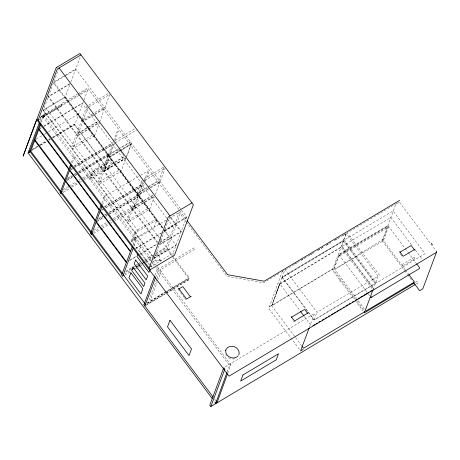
<?xml version="1.0" encoding="UTF-8"?>
<svg xmlns="http://www.w3.org/2000/svg" width="460" height="460" viewBox="0 0 460 460"><rect width="100%" height="100%" fill="white"/><g stroke="black" fill="none" stroke-linecap="round" stroke-linejoin="round"><path stroke-width="0.34" stroke-dasharray="2.3 1.72" d="M282.221 277.127L314.203 319.792L375.469 283.21L343.442 240.488L282.175 277.064L281.486 279.134L282.221 277.121L343.488 240.545L346.07 233.628L346.892 234.698M355.43 299.138L332.804 268.945L271.739 305.796L279.789 283.446L271.935 305.262M411.55 244.973L390.914 217.442L342.131 246.301L342.004 246.652L374.032 289.38M390.787 217.787L390.914 217.442M87.854 107.513L82.955 120.94L92.696 115.121M227.113 372.048L229.54 365.412L155.957 267.616M227.78 373.209L230.931 364.579L229.442 365.666M282.446 271.072L268.784 308.47L300.167 350.342M81.955 119.6L86.9 106.243M334.207 268.674L333.914 268.278L339.175 254.207L387.906 225.486L404.673 247.854M152.427 256.191L43.188 110.446L58.535 69.397M40.164 120.497L41.768 116.656M43.16 115.822L43.602 114.649L42.119 115.73L134.239 238.642L137.454 230.058L46.374 108.543L43.165 117.127M40.813 121.664L43.05 115.673L43.671 116.501L41.463 122.406M44.557 116.294L44.81 115.615L62.146 105.265L61.094 103.868L77.406 94.133M41.003 116.397L60.841 104.546L61.094 103.868M43.188 110.446L65.101 97.359L70.121 83.927L48.214 97.008L157.435 242.736M70.834 82.018L80.695 55.648M159.413 237.975L74.14 124.206L73.784 125.154L52.44 137.896M74.324 166.14L111.797 143.767L111.981 143.278L82.012 103.293L81.828 103.782L42.51 127.259M52.693 137.994L74.715 124.838L83.777 100.602M84.019 99.958L87.653 90.24L43.671 116.501M71.421 162.426L73.859 155.894L74.623 156.917L71.927 164.139M99.527 122.233L104.593 108.675L103.557 107.301L93.213 113.476M94.518 135.867L99.36 122.929L77.447 136.01L72.605 148.954L94.518 135.867L65.285 96.864L43.372 109.946L152.168 255.105M90.459 179.21L93.415 171.304L112.142 160.12L109.181 168.026L90.459 179.21L89.769 178.29L92.724 170.384L111.452 159.2M48.513 131.773L78.125 114.155L108.042 154.077L107.801 154.727L78.223 172.391M108.037 155.589L102.971 169.142L124.275 156.423M113.384 141.421L104.265 165.818L105.029 166.836M113.626 140.766L117.593 130.243L118.318 131.284L114.862 140.53M104.765 206.827L142.163 184.494L142.33 184.052L112.631 144.428L112.464 144.871L74.451 167.566M113.631 143.83L104.73 167.624L83.996 180.009M114.551 143.135L109.578 156.452L119.312 150.633M101.873 203.113L104.328 196.546L140.018 175.605M102.488 204.959L105.196 197.708L104.328 196.546M125.649 158.976L121.055 171.269L99.141 184.356L103.983 171.413L125.281 158.694M126.603 156.423L131.192 144.164L122.061 149.615M126.201 157.82L131.267 144.267L129.95 142.508L120.209 148.321M142.157 179.958L137.178 193.275L146.907 187.45M108.215 155.428L137.914 195.057L137.707 195.621L108.738 212.917M143.198 181.349L138.218 194.666L160.132 181.585L165.111 168.268M166.744 218.155L142.433 185.719L105.001 208.391M145.423 181.355L148.89 172.08L148.022 170.913L134.728 206.465L135.602 207.627M162.524 228.183L138.644 196.316L138.443 196.845L109.572 214.084M144.187 184.673L135.205 208.685L115.08 220.702M131.054 240.545L131.307 239.867L135.89 237.136L135.631 237.814L131.054 240.545L150.92 267.047L154.106 265.144L154.359 264.465L173.086 253.287L186.662 216.976L75.716 68.96L64.153 75.865M133.015 244.703L135.481 238.113L166.25 220.064M134.004 246.123L136.493 239.464L135.481 238.113M163.806 167.52L159.074 180.17L147.516 187.088M153.864 196.828L132.56 209.547L127.725 222.49L149.638 209.403L154.232 197.11M155.273 194.672L159.856 182.407L158.792 180.987L147.833 187.53M140.472 247.072L139.138 250.648L149.425 264.368M150.92 267.047L169.728 216.74M167.17 218.724L172.713 226.119L164.001 231.65M164.231 230.46L168.923 236.716L168.728 237.245L160.126 242.38M154.928 275.316L157.734 267.8L158.7 269.089L155.71 277.081M186.984 222.904L179.176 212.48L165.882 248.032L156.124 253.857M180.188 213.831L166.543 250.332L154.186 257.68M156.716 279.438L149.5 298.747L150.466 300.035L157.188 282.06M156.969 278.777L161.195 267.461L193.993 247.877L194.959 249.165L162.161 268.743L158.183 279.398M188.45 276.88L188.129 277.742L171.563 255.639M166.255 293.233L188.824 279.76L189.094 279.03M282.101 277.449L285.027 269.617L317.009 312.288L378.057 276.282L346.075 233.611L339.911 237.245M276.632 292.405L279.916 283.613M271.739 305.796L282.262 277.662L343.528 241.08L341.182 247.342L279.916 283.923L300.127 310.891M309.35 327.503L314.6 313.467L224.894 367.028M314.203 319.792L317.135 311.955M339.238 255.219L334.173 268.755L334.673 269.428L383.387 240.747L388.464 227.165L387.676 226.101L338.945 254.823L339.238 255.219L387.97 226.492L382.49 241.138L382.202 240.747L395.853 204.223L398.941 202.383L399.153 201.808L436.678 251.746M279.916 283.923L340.981 247.072L373.002 289.8L378.275 275.707L379.385 275.04L347.139 232.904L398.118 202.469M63.543 76.228L53.803 82.047L163.036 227.775M65.682 75.572L53.509 82.84L162.742 228.574M66.292 75.21L75.423 69.759M69.742 83.674L48.444 96.393L157.671 242.127M78.01 93.771L87.676 87.998L186.288 219.564M39.986 117.501L43.05 115.673M40.1 117.651L79.149 94.334M79.758 93.972L87.078 89.602L87.584 90.281M44.649 116.046L43.257 116.874L42.211 115.477M38.709 119.79L61.887 105.944L60.841 104.546M40.239 128.237L41.463 127.506M43.924 126.034L82.012 103.293M38.824 129.455L41.9 127.621M88.728 105.15L108.813 93.156M89.073 106.789L109.767 94.432L104.868 107.853L95.128 113.666M78.125 114.155L78.907 113.689M77.884 114.804L78.614 114.275M32.056 149.333L38.767 145.326M39.376 144.963L46.086 140.955M48.524 139.501L49.743 138.77M52.181 137.316L74.14 124.206M92.604 113.838L81.65 120.382L76.578 133.935L97.882 121.216M32.309 149.92L37.8 146.642M40.239 145.182L46.339 141.542M48.777 140.082L49.996 139.357M30.734 151.104L38.053 146.734M40.491 145.274L46.592 141.634M49.03 140.179L50.249 139.449M94.242 114.856L82.679 121.762L77.613 135.315L98.917 122.596M94.852 114.494L104.593 108.675M97.652 121.831L76.349 134.55L71.513 147.487L93.426 134.406M115.172 140.438L135.257 128.444M73.893 166.02L111.981 143.278M115.161 142.773L136.465 130.053M70.943 169.32L72.168 168.584M74.618 167.124L112.631 144.428M70.777 169.763L73.841 167.929M67.994 177.991L71.691 175.783M74.152 174.311L76.004 173.207M78.47 171.735L108.042 154.077M67.131 179.009L72.065 176.065M72.68 175.697L75.762 173.857M108.37 154.842L130.284 141.76M67.534 179.716L74.313 175.668M74.934 175.3L78.016 173.46M78.631 173.092L119.6 148.683M66.711 180.648L72.875 176.968M75.337 175.496L76.573 174.76M79.655 172.92L108.002 155.992M119.922 150.27L131.485 143.365M121.451 149.977L109.279 157.245L104.207 170.798L125.511 158.079M121.532 150.081L109.359 157.349L104.288 170.907L125.591 158.188M122.141 149.718L131.267 144.267M63.141 189.629L68.632 186.352M69.242 185.989L76.561 181.619M78.999 180.165L80.218 179.434M82.662 177.98L104.615 164.864M61.468 192.107L68.787 187.737M71.225 186.283L77.326 182.637M77.935 182.275L80.983 180.452M83.427 178.998L105.38 165.887M63.256 192.389L69.356 188.749M71.794 187.289L77.895 183.649M80.333 182.195L81.558 181.464M124.056 157.055L102.752 169.78L97.917 182.718L119.83 169.636L149.638 209.403M143.974 178.871L164.007 166.882M144.417 180.625L164.502 168.63M104.322 206.747L142.33 184.052M101.493 210.162L102.712 209.432M105.156 207.972L142.433 185.719M101.948 210.22L104.391 208.759M147.229 187.893L136.879 194.068L131.813 207.627L153.117 194.902M99.084 218.241L104.017 215.297M104.633 214.929L106.484 213.825M108.945 212.353L137.914 195.057M98.262 219.173L106.271 214.389M148.292 189.313L137.942 195.488L132.877 209.047L154.18 196.322M150.725 187.858L159.856 182.407M97.485 220.886L104.857 216.487M105.472 216.119L106.703 215.389M109.158 213.917L138.644 196.316M96.675 221.783L103.431 217.747M105.886 216.28L107.117 215.55M94.219 229.914L100.32 226.274M100.93 225.906L107.025 222.266M109.468 220.811L110.687 220.081M113.126 218.626L135.085 205.516M152.887 195.517L131.583 208.236L126.741 221.179L148.655 208.098M92.65 232.536L99.36 228.528M101.798 227.073L107.899 223.433M108.508 223.065L111.561 221.248M113.999 219.788L135.959 206.678M93.731 233.45L101.66 228.718M102.269 228.35L110.199 223.617M110.808 223.255L112.027 222.525M134.268 231.961L156.176 218.88M186.662 216.976L164.749 230.058L163.467 228.344M164.45 230.857L186.363 217.77M135.441 248.377L161.713 232.691M164.157 231.23L172.713 226.119M135.895 248.434L160.948 233.473M130.226 259.825L136.367 256.157M139.438 254.322L157.251 243.685M159.712 242.219L168.923 236.716M129.415 260.722L136.171 256.686M140.472 254.115L157.055 244.214M159.384 244.409L181.292 231.328L170.177 216.493M125.982 271.118L131.474 267.841M132.083 267.478L134.521 266.018M135.131 265.656L137.574 264.195M138.184 263.833L140.012 262.74M144.279 260.193L152.818 255.093M155.871 253.27L166.238 247.083L159.839 238.544M125.626 272.067L131.117 268.789M134.165 266.967L136.608 265.512M137.218 265.15L139.046 264.057M139.656 263.689L140.875 262.965M145.147 260.412L152.467 256.042M124.516 274.039L131.226 270.031M140.375 264.569L141.594 263.839M145.256 261.654L152.57 257.284M153.186 256.921L167.21 248.544L172.31 255.346M154.313 257.962L176.226 244.881M154.129 258.462L176.042 245.375L164.571 230.075M146.976 302.921L187.858 278.472M147.303 303.261L166.209 291.968M166.819 291.605L189.388 278.127L172.736 255.909M147.332 303.295L165.019 292.738M165.629 292.37L189.416 278.168M146.705 304.848L165.611 293.56M166.227 293.192L188.79 279.72M145.515 305.618L165.646 293.601M278.961 273.614L263.58 282.796L227.027 276.322L187.41 223.468M282.037 271.774L288.196 268.099M288.811 267.731L296.809 262.959M297.424 262.591L314.651 252.304M317.728 250.47L323.265 247.164M326.341 245.324L330.648 242.753L326.341 245.249M334.339 240.551L339.261 237.607M342.953 235.405L346.029 233.571L332.379 270.077L339.635 279.76M269.002 307.038L332.804 268.945M295.314 321.304L294.112 322.017L292.468 319.827M415.322 282.4L417.168 281.301L418.226 282.71L415.765 284.182M36.173 139.115L41.728 135.809M44.194 134.343L46.046 133.239M74.715 124.838L104.656 164.847M124.534 275.304L131.33 271.268M135.039 269.065L137.505 267.593M138.126 267.226L139.978 266.127M140.599 265.759L141.829 265.023M146.159 262.453L151.098 259.515M294.273 264.161L296.74 262.706M301.058 260.159L305.377 257.617M309.695 255.07L314.007 252.523M317.71 250.343L322.644 247.434M334.978 240.154L339.296 237.613M339.739 255.886L388.464 227.165M140.633 175.243L148.022 170.913M169.326 218.258L179.176 212.48M159.379 260.216L160.822 261.13L161.529 259.808L161.08 260.452L159.631 259.538C158.194 261.021 155.583 260.659 154.387 259.055M415.42 250.136L422.297 259.313M405.099 248.429L407.681 251.873M408.112 252.442L416.277 263.344M400.441 254.202L402.782 257.318M404.984 269.428L382.628 239.602L334.707 269.341L356.529 298.454M405.415 270.003L408.422 274.016M382.197 240.747L404.156 270.049M404.587 270.618L407.169 274.068M407.6 274.643L412.338 280.962M343.321 240.804L375.348 283.532L314.082 320.114L282.055 277.386M342.131 246.301L374.152 289.029M338.945 254.823L366.689 291.847M368.402 294.13L369.685 295.837M358.236 300.736L364.653 309.298M357.138 301.415L364.826 311.673M340.066 280.33L354.579 299.702M355.011 300.271L363.124 311.098M304.428 316.629L311.311 325.806M271.538 305.526L301.409 345.385M119.088 149.253L120.376 150.972M120.807 151.541L122.09 153.261M122.521 153.835L123.809 155.549M170.344 217.637L181.067 231.938L159.154 245.025L157.866 243.305M65.101 97.359L162.869 227.803M109.181 168.026L108.497 167.112L91.16 177.462L91.85 178.376M173.086 253.287L173.794 254.236M166.888 249.4L171.137 255.07M178.192 289.346L184.115 297.252M184.54 297.815L186.231 300.075M43.51 114.896L151.248 258.647M152.944 260.912L156.204 265.265M157.349 266.783L230.834 364.832M150.759 260.797L134.987 239.637L135.24 238.958L132.054 240.862L131.307 239.867M152.404 262.878L154.813 266.093M149.851 264.943L151.139 266.656M214.544 398.969L215.406 400.119M154.876 255.547A3.346 2.996 20.5 0 1 159.787 257.008A3.346 2.996 20.5 0 1 157.717 261.113A3.346 2.996 20.5 0 1 153.525 258.227M234.715 358.719A7.009 6.273 20.5 0 1 231.15 358.817M230.564 358.668A7.009 6.273 20.5 0 1 227.878 357.253M226.636 355.965A7.009 6.273 20.5 0 1 225.779 354.453M135.01 232.95L131.801 241.54L153.709 228.453L156.923 219.868L135.01 232.95M403.063 263.931L402.195 266.254L414.213 259.078L415.081 256.755L403.063 263.931M344.557 239.821L344.402 240.235L376.424 282.963L425.051 253.684L393.024 210.956L344.557 239.821"/><path stroke-width="0.69" d="M225.785 350.141C224.716 356.477 233.709 360.6 237.998 355.971M214.872 402.097L215.734 403.247L226.872 372.715M215.734 403.247L217.126 402.414L227.539 373.871M416.708 263.913L419.721 267.933L419.491 268.548L370.967 297.551L371.197 296.936M36.645 119.496L23.109 156.147L36.76 119.646L229.028 376.176L436.402 252.362L436.615 251.787M38.151 120.117L57.247 69.04L80.989 54.866M39.169 123.159L28.066 152.858L29.457 152.03L40.066 123.659M30.734 151.104L40.727 124.378M70.685 164.387L60.053 192.826L60.818 193.844L71.432 165.456M101.137 205.079L90.511 233.49L91.385 234.652L101.993 206.281M132.279 246.681L121.67 275.057L122.682 276.408L133.256 248.124M137.833 254.133L136.965 256.456L148.965 272.469L149.833 270.147M149.092 268.14L168.193 217.057L191.929 202.883M143.922 304.744L154.681 275.977M155.463 277.748L144.877 305.94L143.94 304.692M210.858 406.531L224.854 369.098L223.796 367.684L209.794 405.116L210.858 406.531L415.15 284.55M309.097 328.17L300.598 350.917L303.128 349.404M373.002 289.8L364.4 312.806L414.092 283.136M370.967 297.551L371.197 296.936M436.678 251.746L422.809 288.845L419.658 290.726L413.201 282.112M131.836 269.669L134.274 268.209M136.102 267.116L139.765 264.931M142.203 263.476L144.032 262.384M178.767 289.001L182.81 286.591L190.423 296.752M191.228 296.303L186.611 299.063L178.572 288.334M399.872 252.293L411.194 245.531L414.696 250.205M291.427 317.279L304.647 309.39L307.516 313.22M308.309 312.754L294.492 321.005L291.209 316.624M415.075 249.193L403.155 256.306L399.654 251.631M312.961 325.651L314.801 324.553M316.026 323.823L317.25 323.087M319.091 321.994L320.315 321.258M322.155 320.16L323.99 319.067M325.214 318.332L326.445 317.601M328.279 316.503L329.504 315.773M331.344 314.674L333.184 313.576M334.409 312.846L335.633 312.116M336.858 311.385L338.698 310.287M339.923 309.557L341.147 308.821M342.982 307.723L344.206 306.992M346.046 305.894L347.886 304.796M349.111 304.066L350.336 303.335M352.176 302.237L353.401 301.507M355.235 300.409L357.075 299.31M358.3 298.58L359.524 297.85M360.749 297.114L362.589 296.022M363.814 295.285L368.713 292.359M369.943 291.628L371.778 290.53M364.826 311.673L303.56 348.254L301.841 345.96M365.936 311.006L414.443 282.049L408.854 274.591M399.539 200.778L399.332 200.497L264.184 281.192L227.625 274.718L187.145 220.714M431.353 243.225L432.411 244.634M339.854 280.864L340.095 281.181M300.558 311.466L303.997 316.054M59.075 67.948L170.016 215.964M39.008 128.972L68.977 168.958M69.713 170.05L99.417 209.679M100.268 210.893L130.554 251.298M38.824 129.455L68.793 169.441M69.546 170.493L99.251 210.122M100.113 211.312L130.393 251.718M65.688 180.82L95.387 220.449M96.261 221.622L126.54 262.022M34.943 139.846L64.912 179.831M96.059 222.151L126.345 262.551M65.475 181.384L95.18 221.013M34.701 140.495L64.67 180.481M122.325 273.303L30.228 150.426L29.572 152.179L28.181 153.007L212.29 398.647M123.297 274.764L145.504 304.393M29.871 151.374L121.969 274.252M144.854 305.992L213.25 397.25M215.832 400.695L217.126 402.414M225.532 350.623A7.009 6.273 20.5 0 1 234.226 346.662A7.009 6.273 20.5 0 1 238.792 355.137M56.2 67.643L37.105 118.72L150.512 270.037L150.765 269.359L174.507 255.185L193.349 204.775L79.942 53.469L56.2 67.643M130.864 272.774L128.949 277.897L140.95 293.911L142.864 288.788L130.864 272.774M132.957 267.168L131.709 270.514L143.71 286.528L144.963 283.182L132.957 267.168M135.631 260.026L134.211 263.821L146.211 279.835L147.631 276.04L135.631 260.026M169.981 320.263L167.515 326.853L189.043 355.568L191.504 348.985L169.981 320.263M242.932 374.986L240.666 381.058L276.27 359.8L278.536 353.728L242.932 374.986"/></g></svg>
